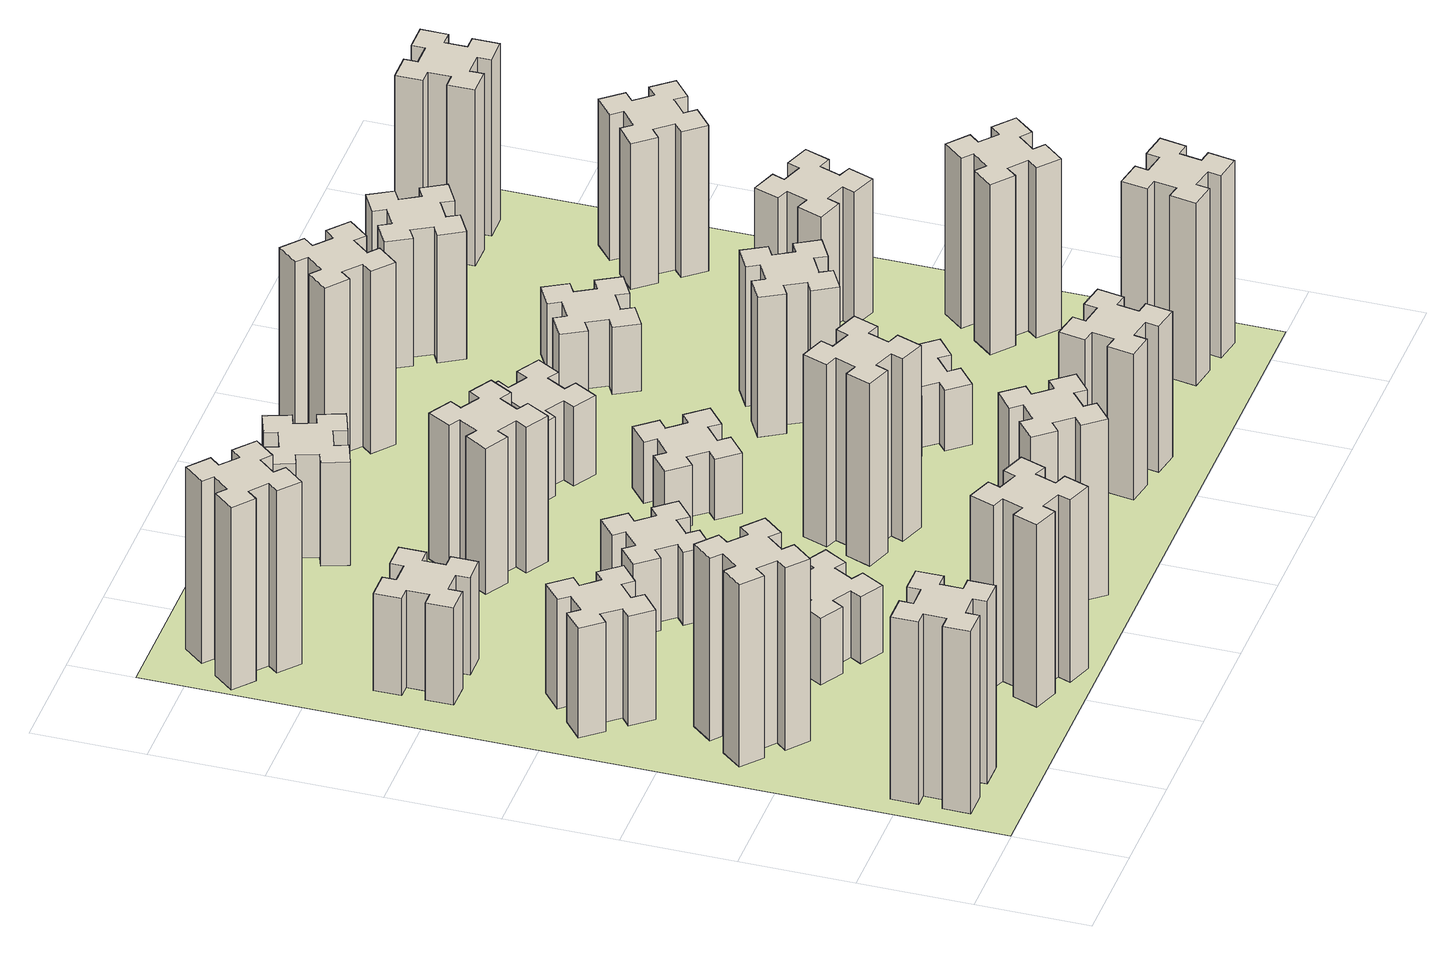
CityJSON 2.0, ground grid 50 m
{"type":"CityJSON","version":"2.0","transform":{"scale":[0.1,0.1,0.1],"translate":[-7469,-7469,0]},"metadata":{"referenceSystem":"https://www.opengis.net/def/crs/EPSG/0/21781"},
"CityObjects":{
"building1":{"type":"Building","attributes":{"class":"1000","function":"1000","usage":"1000","yearOfConstruction":2016,"roofType":"1000","measuredHeight":90,"storeysAboveGround":30,"storeysBelowGround":0},"geometry":[{"type":"Solid","lod":"1","boundaries":[[[[0,1,2,3,4,5,6,7,8,9,10,11,12,13,14,15,16,17,18,19]],[[17,16,20,21]],[[16,15,22,20]],[[15,14,23,22]],[[14,13,24,23]],[[13,12,25,24]],[[12,11,26,25]],[[11,10,27,26]],[[10,9,28,27]],[[9,8,29,28]],[[8,7,30,29]],[[7,6,31,30]],[[6,5,32,31]],[[5,4,33,32]],[[4,3,34,33]],[[3,2,35,34]],[[2,1,36,35]],[[1,0,37,36]],[[0,19,38,37]],[[19,18,39,38]],[[18,17,21,39]],[[24,25,26,27,28,29,30,31,32,33,34,35,36,37,38,39,21,20,22,23]]]]}]},
"building2":{"type":"Building","attributes":{"class":"1000","function":"1000","usage":"1000","yearOfConstruction":2016,"roofType":"1000","measuredHeight":90,"storeysAboveGround":30,"storeysBelowGround":0},"geometry":[{"type":"Solid","lod":"1","boundaries":[[[[40,41,42,43,44,45,46,47,48,49,50,51,52,53,54,55,56,57,58,59]],[[57,56,60,61]],[[56,55,62,60]],[[55,54,63,62]],[[54,53,64,63]],[[53,52,65,64]],[[52,51,66,65]],[[51,50,67,66]],[[50,49,68,67]],[[49,48,69,68]],[[48,47,70,69]],[[47,46,71,70]],[[46,45,72,71]],[[45,44,73,72]],[[44,43,74,73]],[[43,42,75,74]],[[42,41,76,75]],[[41,40,77,76]],[[40,59,78,77]],[[59,58,79,78]],[[58,57,61,79]],[[64,65,66,67,68,69,70,71,72,73,74,75,76,77,78,79,61,60,62,63]]]]}]},
"building3":{"type":"Building","attributes":{"class":"1000","function":"1000","usage":"1000","yearOfConstruction":2016,"roofType":"1000","measuredHeight":54,"storeysAboveGround":30,"storeysBelowGround":0},"geometry":[{"type":"Solid","lod":"1","boundaries":[[[[80,81,82,83,84,85,86,87,88,89,90,91,92,93,94,95,96,97,98,99]],[[97,96,100,101]],[[96,95,102,100]],[[95,94,103,102]],[[94,93,104,103]],[[93,92,105,104]],[[92,91,106,105]],[[91,90,107,106]],[[90,89,108,107]],[[89,88,109,108]],[[88,87,110,109]],[[87,86,111,110]],[[86,85,112,111]],[[85,84,113,112]],[[84,83,114,113]],[[83,82,115,114]],[[82,81,116,115]],[[81,80,117,116]],[[80,99,118,117]],[[99,98,119,118]],[[98,97,101,119]],[[104,105,106,107,108,109,110,111,112,113,114,115,116,117,118,119,101,100,102,103]]]]}]},
"building4":{"type":"Building","attributes":{"class":"1000","function":"1000","usage":"1000","yearOfConstruction":2016,"roofType":"1000","measuredHeight":48,"storeysAboveGround":30,"storeysBelowGround":0},"geometry":[{"type":"Solid","lod":"1","boundaries":[[[[120,121,122,123,124,125,126,127,128,129,130,131,132,133,134,135,136,137,138,139]],[[137,136,140,141]],[[136,135,142,140]],[[135,134,143,142]],[[134,133,144,143]],[[133,132,145,144]],[[132,131,146,145]],[[131,130,147,146]],[[130,129,148,147]],[[129,128,149,148]],[[128,127,150,149]],[[127,126,151,150]],[[126,125,152,151]],[[125,124,153,152]],[[124,123,154,153]],[[123,122,155,154]],[[122,121,156,155]],[[121,120,157,156]],[[120,139,158,157]],[[139,138,159,158]],[[138,137,141,159]],[[144,145,146,147,148,149,150,151,152,153,154,155,156,157,158,159,141,140,142,143]]]]}]},
"building5":{"type":"Building","attributes":{"class":"1000","function":"1000","usage":"1000","yearOfConstruction":2016,"roofType":"1000","measuredHeight":90,"storeysAboveGround":30,"storeysBelowGround":0},"geometry":[{"type":"Solid","lod":"1","boundaries":[[[[160,161,162,163,164,165,166,167,168,169,170,171,172,173,174,175,176,177,178,179]],[[177,176,180,181]],[[176,175,182,180]],[[175,174,183,182]],[[174,173,184,183]],[[173,172,185,184]],[[172,171,186,185]],[[171,170,187,186]],[[170,169,188,187]],[[169,168,189,188]],[[168,167,190,189]],[[167,166,191,190]],[[166,165,192,191]],[[165,164,193,192]],[[164,163,194,193]],[[163,162,195,194]],[[162,161,196,195]],[[161,160,197,196]],[[160,179,198,197]],[[179,178,199,198]],[[178,177,181,199]],[[184,185,186,187,188,189,190,191,192,193,194,195,196,197,198,199,181,180,182,183]]]]}]},
"building6":{"type":"Building","attributes":{"class":"1000","function":"1000","usage":"1000","yearOfConstruction":2016,"roofType":"1000","measuredHeight":90,"storeysAboveGround":30,"storeysBelowGround":0},"geometry":[{"type":"Solid","lod":"1","boundaries":[[[[200,201,202,203,204,205,206,207,208,209,210,211,212,213,214,215,216,217,218,219]],[[217,216,220,221]],[[216,215,222,220]],[[215,214,223,222]],[[214,213,224,223]],[[213,212,225,224]],[[212,211,226,225]],[[211,210,227,226]],[[210,209,228,227]],[[209,208,229,228]],[[208,207,230,229]],[[207,206,231,230]],[[206,205,232,231]],[[205,204,233,232]],[[204,203,234,233]],[[203,202,235,234]],[[202,201,236,235]],[[201,200,237,236]],[[200,219,238,237]],[[219,218,239,238]],[[218,217,221,239]],[[224,225,226,227,228,229,230,231,232,233,234,235,236,237,238,239,221,220,222,223]]]]}]},
"building7":{"type":"Building","attributes":{"class":"1000","function":"1000","usage":"1000","yearOfConstruction":2016,"roofType":"1000","measuredHeight":33,"storeysAboveGround":30,"storeysBelowGround":0},"geometry":[{"type":"Solid","lod":"1","boundaries":[[[[240,241,242,243,244,245,246,247,248,249,250,251,252,253,254,255,256,257,258,259]],[[257,256,260,261]],[[256,255,262,260]],[[255,254,263,262]],[[254,253,264,263]],[[253,252,265,264]],[[252,251,266,265]],[[251,250,267,266]],[[250,249,268,267]],[[249,248,269,268]],[[248,247,270,269]],[[247,246,271,270]],[[246,245,272,271]],[[245,244,273,272]],[[244,243,274,273]],[[243,242,275,274]],[[242,241,276,275]],[[241,240,277,276]],[[240,259,278,277]],[[259,258,279,278]],[[258,257,261,279]],[[264,265,266,267,268,269,270,271,272,273,274,275,276,277,278,279,261,260,262,263]]]]}]},
"building8":{"type":"Building","attributes":{"class":"1000","function":"1000","usage":"1000","yearOfConstruction":2016,"roofType":"1000","measuredHeight":36,"storeysAboveGround":30,"storeysBelowGround":0},"geometry":[{"type":"Solid","lod":"1","boundaries":[[[[280,281,282,283,284,285,286,287,288,289,290,291,292,293,294,295,296,297,298,299]],[[297,296,300,301]],[[296,295,302,300]],[[295,294,303,302]],[[294,293,304,303]],[[293,292,305,304]],[[292,291,306,305]],[[291,290,307,306]],[[290,289,308,307]],[[289,288,309,308]],[[288,287,310,309]],[[287,286,311,310]],[[286,285,312,311]],[[285,284,313,312]],[[284,283,314,313]],[[283,282,315,314]],[[282,281,316,315]],[[281,280,317,316]],[[280,299,318,317]],[[299,298,319,318]],[[298,297,301,319]],[[304,305,306,307,308,309,310,311,312,313,314,315,316,317,318,319,301,300,302,303]]]]}]},
"building9":{"type":"Building","attributes":{"class":"1000","function":"1000","usage":"1000","yearOfConstruction":2016,"roofType":"1000","measuredHeight":87,"storeysAboveGround":30,"storeysBelowGround":0},"geometry":[{"type":"Solid","lod":"1","boundaries":[[[[320,321,322,323,324,325,326,327,328,329,330,331,332,333,334,335,336,337,338,339]],[[337,336,340,341]],[[336,335,342,340]],[[335,334,343,342]],[[334,333,344,343]],[[333,332,345,344]],[[332,331,346,345]],[[331,330,347,346]],[[330,329,348,347]],[[329,328,349,348]],[[328,327,350,349]],[[327,326,351,350]],[[326,325,352,351]],[[325,324,353,352]],[[324,323,354,353]],[[323,322,355,354]],[[322,321,356,355]],[[321,320,357,356]],[[320,339,358,357]],[[339,338,359,358]],[[338,337,341,359]],[[344,345,346,347,348,349,350,351,352,353,354,355,356,357,358,359,341,340,342,343]]]]}]},
"building10":{"type":"Building","attributes":{"class":"1000","function":"1000","usage":"1000","yearOfConstruction":2016,"roofType":"1000","measuredHeight":72,"storeysAboveGround":30,"storeysBelowGround":0},"geometry":[{"type":"Solid","lod":"1","boundaries":[[[[360,361,362,363,364,365,366,367,368,369,370,371,372,373,374,375,376,377,378,379]],[[377,376,380,381]],[[376,375,382,380]],[[375,374,383,382]],[[374,373,384,383]],[[373,372,385,384]],[[372,371,386,385]],[[371,370,387,386]],[[370,369,388,387]],[[369,368,389,388]],[[368,367,390,389]],[[367,366,391,390]],[[366,365,392,391]],[[365,364,393,392]],[[364,363,394,393]],[[363,362,395,394]],[[362,361,396,395]],[[361,360,397,396]],[[360,379,398,397]],[[379,378,399,398]],[[378,377,381,399]],[[384,385,386,387,388,389,390,391,392,393,394,395,396,397,398,399,381,380,382,383]]]]}]},
"building11":{"type":"Building","attributes":{"class":"1000","function":"1000","usage":"1000","yearOfConstruction":2016,"roofType":"1000","measuredHeight":51,"storeysAboveGround":30,"storeysBelowGround":0},"geometry":[{"type":"Solid","lod":"1","boundaries":[[[[400,401,402,403,404,405,406,407,408,409,410,411,412,413,414,415,416,417,418,419]],[[417,416,420,421]],[[416,415,422,420]],[[415,414,423,422]],[[414,413,424,423]],[[413,412,425,424]],[[412,411,426,425]],[[411,410,427,426]],[[410,409,428,427]],[[409,408,429,428]],[[408,407,430,429]],[[407,406,431,430]],[[406,405,432,431]],[[405,404,433,432]],[[404,403,434,433]],[[403,402,435,434]],[[402,401,436,435]],[[401,400,437,436]],[[400,419,438,437]],[[419,418,439,438]],[[418,417,421,439]],[[424,425,426,427,428,429,430,431,432,433,434,435,436,437,438,439,421,420,422,423]]]]}]},
"building12":{"type":"Building","attributes":{"class":"1000","function":"1000","usage":"1000","yearOfConstruction":2016,"roofType":"1000","measuredHeight":90,"storeysAboveGround":30,"storeysBelowGround":0},"geometry":[{"type":"Solid","lod":"1","boundaries":[[[[440,441,442,443,444,445,446,447,448,449,450,451,452,453,454,455,456,457,458,459]],[[457,456,460,461]],[[456,455,462,460]],[[455,454,463,462]],[[454,453,464,463]],[[453,452,465,464]],[[452,451,466,465]],[[451,450,467,466]],[[450,449,468,467]],[[449,448,469,468]],[[448,447,470,469]],[[447,446,471,470]],[[446,445,472,471]],[[445,444,473,472]],[[444,443,474,473]],[[443,442,475,474]],[[442,441,476,475]],[[441,440,477,476]],[[440,459,478,477]],[[459,458,479,478]],[[458,457,461,479]],[[464,465,466,467,468,469,470,471,472,473,474,475,476,477,478,479,461,460,462,463]]]]}]},
"building13":{"type":"Building","attributes":{"class":"1000","function":"1000","usage":"1000","yearOfConstruction":2016,"roofType":"1000","measuredHeight":30,"storeysAboveGround":30,"storeysBelowGround":0},"geometry":[{"type":"Solid","lod":"1","boundaries":[[[[480,481,482,483,484,485,486,487,488,489,490,491,492,493,494,495,496,497,498,499]],[[497,496,500,501]],[[496,495,502,500]],[[495,494,503,502]],[[494,493,504,503]],[[493,492,505,504]],[[492,491,506,505]],[[491,490,507,506]],[[490,489,508,507]],[[489,488,509,508]],[[488,487,510,509]],[[487,486,511,510]],[[486,485,512,511]],[[485,484,513,512]],[[484,483,514,513]],[[483,482,515,514]],[[482,481,516,515]],[[481,480,517,516]],[[480,499,518,517]],[[499,498,519,518]],[[498,497,501,519]],[[504,505,506,507,508,509,510,511,512,513,514,515,516,517,518,519,501,500,502,503]]]]}]},
"building14":{"type":"Building","attributes":{"class":"1000","function":"1000","usage":"1000","yearOfConstruction":2016,"roofType":"1000","measuredHeight":39,"storeysAboveGround":30,"storeysBelowGround":0},"geometry":[{"type":"Solid","lod":"1","boundaries":[[[[520,521,522,523,524,525,526,527,528,529,530,531,532,533,534,535,536,537,538,539]],[[537,536,540,541]],[[536,535,542,540]],[[535,534,543,542]],[[534,533,544,543]],[[533,532,545,544]],[[532,531,546,545]],[[531,530,547,546]],[[530,529,548,547]],[[529,528,549,548]],[[528,527,550,549]],[[527,526,551,550]],[[526,525,552,551]],[[525,524,553,552]],[[524,523,554,553]],[[523,522,555,554]],[[522,521,556,555]],[[521,520,557,556]],[[520,539,558,557]],[[539,538,559,558]],[[538,537,541,559]],[[544,545,546,547,548,549,550,551,552,553,554,555,556,557,558,559,541,540,542,543]]]]}]},
"building15":{"type":"Building","attributes":{"class":"1000","function":"1000","usage":"1000","yearOfConstruction":2016,"roofType":"1000","measuredHeight":72,"storeysAboveGround":30,"storeysBelowGround":0},"geometry":[{"type":"Solid","lod":"1","boundaries":[[[[560,561,562,563,564,565,566,567,568,569,570,571,572,573,574,575,576,577,578,579]],[[577,576,580,581]],[[576,575,582,580]],[[575,574,583,582]],[[574,573,584,583]],[[573,572,585,584]],[[572,571,586,585]],[[571,570,587,586]],[[570,569,588,587]],[[569,568,589,588]],[[568,567,590,589]],[[567,566,591,590]],[[566,565,592,591]],[[565,564,593,592]],[[564,563,594,593]],[[563,562,595,594]],[[562,561,596,595]],[[561,560,597,596]],[[560,579,598,597]],[[579,578,599,598]],[[578,577,581,599]],[[584,585,586,587,588,589,590,591,592,593,594,595,596,597,598,599,581,580,582,583]]]]}]},
"building16":{"type":"Building","attributes":{"class":"1000","function":"1000","usage":"1000","yearOfConstruction":2016,"roofType":"1000","measuredHeight":90,"storeysAboveGround":30,"storeysBelowGround":0},"geometry":[{"type":"Solid","lod":"1","boundaries":[[[[600,601,602,603,604,605,606,607,608,609,610,611,612,613,614,615,616,617,618,619]],[[617,616,620,621]],[[616,615,622,620]],[[615,614,623,622]],[[614,613,624,623]],[[613,612,625,624]],[[612,611,626,625]],[[611,610,627,626]],[[610,609,628,627]],[[609,608,629,628]],[[608,607,630,629]],[[607,606,631,630]],[[606,605,632,631]],[[605,604,633,632]],[[604,603,634,633]],[[603,602,635,634]],[[602,601,636,635]],[[601,600,637,636]],[[600,619,638,637]],[[619,618,639,638]],[[618,617,621,639]],[[624,625,626,627,628,629,630,631,632,633,634,635,636,637,638,639,621,620,622,623]]]]}]},
"building17":{"type":"Building","attributes":{"class":"1000","function":"1000","usage":"1000","yearOfConstruction":2016,"roofType":"1000","measuredHeight":30,"storeysAboveGround":30,"storeysBelowGround":0},"geometry":[{"type":"Solid","lod":"1","boundaries":[[[[640,641,642,643,644,645,646,647,648,649,650,651,652,653,654,655,656,657,658,659]],[[657,656,660,661]],[[656,655,662,660]],[[655,654,663,662]],[[654,653,664,663]],[[653,652,665,664]],[[652,651,666,665]],[[651,650,667,666]],[[650,649,668,667]],[[649,648,669,668]],[[648,647,670,669]],[[647,646,671,670]],[[646,645,672,671]],[[645,644,673,672]],[[644,643,674,673]],[[643,642,675,674]],[[642,641,676,675]],[[641,640,677,676]],[[640,659,678,677]],[[659,658,679,678]],[[658,657,661,679]],[[664,665,666,667,668,669,670,671,672,673,674,675,676,677,678,679,661,660,662,663]]]]}]},
"building18":{"type":"Building","attributes":{"class":"1000","function":"1000","usage":"1000","yearOfConstruction":2016,"roofType":"1000","measuredHeight":69,"storeysAboveGround":30,"storeysBelowGround":0},"geometry":[{"type":"Solid","lod":"1","boundaries":[[[[680,681,682,683,684,685,686,687,688,689,690,691,692,693,694,695,696,697,698,699]],[[697,696,700,701]],[[696,695,702,700]],[[695,694,703,702]],[[694,693,704,703]],[[693,692,705,704]],[[692,691,706,705]],[[691,690,707,706]],[[690,689,708,707]],[[689,688,709,708]],[[688,687,710,709]],[[687,686,711,710]],[[686,685,712,711]],[[685,684,713,712]],[[684,683,714,713]],[[683,682,715,714]],[[682,681,716,715]],[[681,680,717,716]],[[680,699,718,717]],[[699,698,719,718]],[[698,697,701,719]],[[704,705,706,707,708,709,710,711,712,713,714,715,716,717,718,719,701,700,702,703]]]]}]},
"building19":{"type":"Building","attributes":{"class":"1000","function":"1000","usage":"1000","yearOfConstruction":2016,"roofType":"1000","measuredHeight":33,"storeysAboveGround":30,"storeysBelowGround":0},"geometry":[{"type":"Solid","lod":"1","boundaries":[[[[720,721,722,723,724,725,726,727,728,729,730,731,732,733,734,735,736,737,738,739]],[[737,736,740,741]],[[736,735,742,740]],[[735,734,743,742]],[[734,733,744,743]],[[733,732,745,744]],[[732,731,746,745]],[[731,730,747,746]],[[730,729,748,747]],[[729,728,749,748]],[[728,727,750,749]],[[727,726,751,750]],[[726,725,752,751]],[[725,724,753,752]],[[724,723,754,753]],[[723,722,755,754]],[[722,721,756,755]],[[721,720,757,756]],[[720,739,758,757]],[[739,738,759,758]],[[738,737,741,759]],[[744,745,746,747,748,749,750,751,752,753,754,755,756,757,758,759,741,740,742,743]]]]}]},
"building20":{"type":"Building","attributes":{"class":"1000","function":"1000","usage":"1000","yearOfConstruction":2016,"roofType":"1000","measuredHeight":90,"storeysAboveGround":30,"storeysBelowGround":0},"geometry":[{"type":"Solid","lod":"1","boundaries":[[[[760,761,762,763,764,765,766,767,768,769,770,771,772,773,774,775,776,777,778,779]],[[777,776,780,781]],[[776,775,782,780]],[[775,774,783,782]],[[774,773,784,783]],[[773,772,785,784]],[[772,771,786,785]],[[771,770,787,786]],[[770,769,788,787]],[[769,768,789,788]],[[768,767,790,789]],[[767,766,791,790]],[[766,765,792,791]],[[765,764,793,792]],[[764,763,794,793]],[[763,762,795,794]],[[762,761,796,795]],[[761,760,797,796]],[[760,779,798,797]],[[779,778,799,798]],[[778,777,781,799]],[[784,785,786,787,788,789,790,791,792,793,794,795,796,797,798,799,781,780,782,783]]]]}]},
"building21":{"type":"Building","attributes":{"class":"1000","function":"1000","usage":"1000","yearOfConstruction":2016,"roofType":"1000","measuredHeight":63,"storeysAboveGround":30,"storeysBelowGround":0},"geometry":[{"type":"Solid","lod":"1","boundaries":[[[[800,801,802,803,804,805,806,807,808,809,810,811,812,813,814,815,816,817,818,819]],[[817,816,820,821]],[[816,815,822,820]],[[815,814,823,822]],[[814,813,824,823]],[[813,812,825,824]],[[812,811,826,825]],[[811,810,827,826]],[[810,809,828,827]],[[809,808,829,828]],[[808,807,830,829]],[[807,806,831,830]],[[806,805,832,831]],[[805,804,833,832]],[[804,803,834,833]],[[803,802,835,834]],[[802,801,836,835]],[[801,800,837,836]],[[800,819,838,837]],[[819,818,839,838]],[[818,817,821,839]],[[824,825,826,827,828,829,830,831,832,833,834,835,836,837,838,839,821,820,822,823]]]]}]},
"building22":{"type":"Building","attributes":{"class":"1000","function":"1000","usage":"1000","yearOfConstruction":2016,"roofType":"1000","measuredHeight":84,"storeysAboveGround":30,"storeysBelowGround":0},"geometry":[{"type":"Solid","lod":"1","boundaries":[[[[840,841,842,843,844,845,846,847,848,849,850,851,852,853,854,855,856,857,858,859]],[[857,856,860,861]],[[856,855,862,860]],[[855,854,863,862]],[[854,853,864,863]],[[853,852,865,864]],[[852,851,866,865]],[[851,850,867,866]],[[850,849,868,867]],[[849,848,869,868]],[[848,847,870,869]],[[847,846,871,870]],[[846,845,872,871]],[[845,844,873,872]],[[844,843,874,873]],[[843,842,875,874]],[[842,841,876,875]],[[841,840,877,876]],[[840,859,878,877]],[[859,858,879,878]],[[858,857,861,879]],[[864,865,866,867,868,869,870,871,872,873,874,875,876,877,878,879,861,860,862,863]]]]}]},
"building23":{"type":"Building","attributes":{"class":"1000","function":"1000","usage":"1000","yearOfConstruction":2016,"roofType":"1000","measuredHeight":66,"storeysAboveGround":30,"storeysBelowGround":0},"geometry":[{"type":"Solid","lod":"1","boundaries":[[[[880,881,882,883,884,885,886,887,888,889,890,891,892,893,894,895,896,897,898,899]],[[897,896,900,901]],[[896,895,902,900]],[[895,894,903,902]],[[894,893,904,903]],[[893,892,905,904]],[[892,891,906,905]],[[891,890,907,906]],[[890,889,908,907]],[[889,888,909,908]],[[888,887,910,909]],[[887,886,911,910]],[[886,885,912,911]],[[885,884,913,912]],[[884,883,914,913]],[[883,882,915,914]],[[882,881,916,915]],[[881,880,917,916]],[[880,899,918,917]],[[899,898,919,918]],[[898,897,901,919]],[[904,905,906,907,908,909,910,911,912,913,914,915,916,917,918,919,901,900,902,903]]]]}]},
"building24":{"type":"Building","attributes":{"class":"1000","function":"1000","usage":"1000","yearOfConstruction":2016,"roofType":"1000","measuredHeight":72,"storeysAboveGround":30,"storeysBelowGround":0},"geometry":[{"type":"Solid","lod":"1","boundaries":[[[[920,921,922,923,924,925,926,927,928,929,930,931,932,933,934,935,936,937,938,939]],[[937,936,940,941]],[[936,935,942,940]],[[935,934,943,942]],[[934,933,944,943]],[[933,932,945,944]],[[932,931,946,945]],[[931,930,947,946]],[[930,929,948,947]],[[929,928,949,948]],[[928,927,950,949]],[[927,926,951,950]],[[926,925,952,951]],[[925,924,953,952]],[[924,923,954,953]],[[923,922,955,954]],[[922,921,956,955]],[[921,920,957,956]],[[920,939,958,957]],[[939,938,959,958]],[[938,937,941,959]],[[944,945,946,947,948,949,950,951,952,953,954,955,956,957,958,959,941,940,942,943]]]]}]},
"building25":{"type":"Building","attributes":{"class":"1000","function":"1000","usage":"1000","yearOfConstruction":2016,"roofType":"1000","measuredHeight":87,"storeysAboveGround":30,"storeysBelowGround":0},"geometry":[{"type":"Solid","lod":"1","boundaries":[[[[960,961,962,963,964,965,966,967,968,969,970,971,972,973,974,975,976,977,978,979]],[[977,976,980,981]],[[976,975,982,980]],[[975,974,983,982]],[[974,973,984,983]],[[973,972,985,984]],[[972,971,986,985]],[[971,970,987,986]],[[970,969,988,987]],[[969,968,989,988]],[[968,967,990,989]],[[967,966,991,990]],[[966,965,992,991]],[[965,964,993,992]],[[964,963,994,993]],[[963,962,995,994]],[[962,961,996,995]],[[961,960,997,996]],[[960,979,998,997]],[[979,978,999,998]],[[978,977,981,999]],[[984,985,986,987,988,989,990,991,992,993,994,995,996,997,998,999,981,980,982,983]]]]}]},
"landuse1":{"type":"LandUse","attributes":{"name":"plot1","function":"1010"},"geometry":[{"type":"MultiSurface","lod":"1","boundaries":[[[1000,1001,1002,1003]]]}]}
},
"vertices":[
[165,425,0],[165,325,0],[105,325,0],[105,205,0],[225,205,0],[225,265,0],[325,265,0],[325,205,0],[445,205,0],[445,325,0],[385,325,0],[385,425,0],[445,425,0],[445,545,0],[325,545,0],[325,485,0],[225,485,0],[225,545,0],[105,545,0],[105,425,0],[225,485,900],[225,545,900],[325,485,900],[325,545,900],[445,545,900],[445,425,900],[385,425,900],[385,325,900],[445,325,900],[445,205,900],[325,205,900],[325,265,900],[225,265,900],[225,205,900],[105,205,900],[105,325,900],[165,325,900],[165,425,900],[105,425,900],[105,545,900],
[484,1267,0],[408,1332,0],[446,1378,0],[354,1455,0],[277,1363,0],[323,1324,0],[259,1248,0],[213,1286,0],[136,1194,0],[228,1117,0],[266,1163,0],[343,1099,0],[304,1053,0],[396,976,0],[473,1068,0],[427,1106,0],[492,1183,0],[538,1144,0],[615,1236,0],[523,1313,0],[492,1183,900],[538,1144,900],[427,1106,900],[473,1068,900],[396,976,900],[304,1053,900],[343,1099,900],[266,1163,900],[228,1117,900],[136,1194,900],[213,1286,900],[259,1248,900],[323,1324,900],[277,1363,900],[354,1455,900],[446,1378,900],[408,1332,900],[484,1267,900],[523,1313,900],[615,1236,900],
[408,1739,0],[484,1803,0],[523,1757,0],[615,1834,0],[538,1926,0],[492,1888,0],[427,1964,0],[473,2003,0],[396,2095,0],[304,2018,0],[343,1972,0],[266,1907,0],[228,1953,0],[136,1876,0],[213,1784,0],[259,1823,0],[323,1746,0],[277,1708,0],[354,1616,0],[446,1693,0],[323,1746,540],[277,1708,540],[259,1823,540],[213,1784,540],[136,1876,540],[228,1953,540],[266,1907,540],[343,1972,540],[304,2018,540],[396,2095,540],[473,2003,540],[427,1964,540],[492,1888,540],[538,1926,540],[615,1834,540],[523,1757,540],[484,1803,540],[408,1739,540],[446,1693,540],[354,1616,540],
[485,2545,0],[485,2645,0],[545,2645,0],[545,2765,0],[425,2765,0],[425,2705,0],[325,2705,0],[325,2765,0],[205,2765,0],[205,2645,0],[265,2645,0],[265,2545,0],[205,2545,0],[205,2425,0],[325,2425,0],[325,2485,0],[425,2485,0],[425,2425,0],[545,2425,0],[545,2545,0],[425,2485,480],[425,2425,480],[325,2485,480],[325,2425,480],[205,2425,480],[205,2545,480],[265,2545,480],[265,2645,480],[205,2645,480],[205,2765,480],[325,2765,480],[325,2705,480],[425,2705,480],[425,2765,480],[545,2765,480],[545,2645,480],[485,2645,480],[485,2545,480],[545,2545,480],[545,2425,480],
[1029,360,0],[995,266,0],[939,287,0],[897,174,0],[1010,133,0],[1031,189,0],[1125,155,0],[1104,99,0],[1217,57,0],[1258,170,0],[1202,191,0],[1236,285,0],[1292,264,0],[1333,377,0],[1220,418,0],[1200,362,0],[1106,396,0],[1127,452,0],[1014,493,0],[973,380,0],[1106,396,900],[1127,452,900],[1200,362,900],[1220,418,900],[1333,377,900],[1292,264,900],[1236,285,900],[1202,191,900],[1258,170,900],[1217,57,900],[1104,99,900],[1125,155,900],[1031,189,900],[1010,133,900],[897,174,900],[939,287,900],[995,266,900],[1029,360,900],[973,380,900],[1014,493,900],
[384,3387,0],[308,3452,0],[346,3498,0],[254,3575,0],[177,3483,0],[223,3444,0],[159,3368,0],[113,3406,0],[36,3314,0],[128,3237,0],[166,3283,0],[243,3219,0],[204,3173,0],[296,3096,0],[373,3188,0],[327,3226,0],[392,3303,0],[438,3264,0],[515,3356,0],[423,3433,0],[392,3303,900],[438,3264,900],[327,3226,900],[373,3188,900],[296,3096,900],[204,3173,900],[243,3219,900],[166,3283,900],[128,3237,900],[36,3314,900],[113,3406,900],[159,3368,900],[223,3444,900],[177,3483,900],[254,3575,900],[346,3498,900],[308,3452,900],[384,3387,900],[423,3433,900],[515,3356,900],
[1086,1017,0],[1136,1104,0],[1188,1074,0],[1248,1178,0],[1144,1238,0],[1114,1186,0],[1027,1236,0],[1057,1288,0],[953,1348,0],[893,1244,0],[945,1214,0],[895,1127,0],[843,1157,0],[783,1053,0],[887,993,0],[917,1045,0],[1004,995,0],[974,943,0],[1078,883,0],[1138,987,0],[1004,995,330],[974,943,330],[917,1045,330],[887,993,330],[783,1053,330],[843,1157,330],[895,1127,330],[945,1214,330],[893,1244,330],[953,1348,330],[1057,1288,330],[1027,1236,330],[1114,1186,330],[1144,1238,330],[1248,1178,330],[1188,1074,330],[1136,1104,330],[1086,1017,330],[1138,987,330],[1078,883,330],
[1083,1972,0],[1006,1907,0],[968,1953,0],[876,1876,0],[953,1784,0],[999,1823,0],[1063,1746,0],[1017,1708,0],[1094,1616,0],[1186,1693,0],[1148,1739,0],[1224,1803,0],[1263,1757,0],[1355,1834,0],[1278,1926,0],[1232,1888,0],[1167,1964,0],[1213,2003,0],[1136,2095,0],[1044,2018,0],[1167,1964,360],[1213,2003,360],[1232,1888,360],[1278,1926,360],[1355,1834,360],[1263,1757,360],[1224,1803,360],[1148,1739,360],[1186,1693,360],[1094,1616,360],[1017,1708,360],[1063,1746,360],[999,1823,360],[953,1784,360],[876,1876,360],[968,1953,360],[1006,1907,360],[1083,1972,360],[1044,2018,360],[1136,2095,360],
[1639,343,0],[1703,266,0],[1657,228,0],[1734,136,0],[1826,213,0],[1788,259,0],[1864,323,0],[1903,277,0],[1995,354,0],[1918,446,0],[1872,408,0],[1807,484,0],[1853,523,0],[1776,615,0],[1684,538,0],[1723,492,0],[1646,427,0],[1608,473,0],[1516,396,0],[1593,304,0],[1646,427,870],[1608,473,870],[1723,492,870],[1684,538,870],[1776,615,870],[1853,523,870],[1807,484,870],[1872,408,870],[1918,446,870],[1995,354,870],[1903,277,870],[1864,323,870],[1788,259,870],[1826,213,870],[1734,136,870],[1657,228,870],[1703,266,870],[1639,343,870],[1593,304,870],[1516,396,870],
[1314,2666,0],[1227,2716,0],[1257,2768,0],[1153,2828,0],[1093,2724,0],[1145,2694,0],[1095,2607,0],[1043,2637,0],[983,2533,0],[1087,2473,0],[1117,2525,0],[1204,2475,0],[1174,2423,0],[1278,2363,0],[1338,2467,0],[1286,2497,0],[1336,2584,0],[1388,2554,0],[1448,2658,0],[1344,2718,0],[1336,2584,720],[1388,2554,720],[1286,2497,720],[1338,2467,720],[1278,2363,720],[1174,2423,720],[1204,2475,720],[1117,2525,720],[1087,2473,720],[983,2533,720],[1043,2637,720],[1095,2607,720],[1145,2694,720],[1093,2724,720],[1153,2828,720],[1257,2768,720],[1227,2716,720],[1314,2666,720],[1344,2718,720],[1448,2658,720],
[1125,3456,0],[1031,3422,0],[1010,3478,0],[897,3437,0],[939,3324,0],[995,3345,0],[1029,3251,0],[973,3230,0],[1014,3117,0],[1127,3159,0],[1106,3215,0],[1200,3249,0],[1220,3193,0],[1333,3234,0],[1292,3347,0],[1236,3326,0],[1202,3420,0],[1258,3440,0],[1217,3553,0],[1104,3512,0],[1202,3420,510],[1258,3440,510],[1236,3326,510],[1292,3347,510],[1333,3234,510],[1220,3193,510],[1200,3249,510],[1106,3215,510],[1127,3159,510],[1014,3117,510],[973,3230,510],[1029,3251,510],[995,3345,510],[939,3324,510],[897,3437,510],[1010,3478,510],[1031,3422,510],[1125,3456,510],[1104,3512,510],[1217,3553,510],
[1769,1300,0],[1735,1206,0],[1679,1227,0],[1637,1114,0],[1750,1073,0],[1771,1129,0],[1865,1095,0],[1844,1039,0],[1957,997,0],[1998,1110,0],[1942,1131,0],[1976,1225,0],[2032,1204,0],[2073,1317,0],[1960,1358,0],[1940,1302,0],[1846,1336,0],[1867,1392,0],[1754,1433,0],[1713,1320,0],[1846,1336,900],[1867,1392,900],[1940,1302,900],[1960,1358,900],[2073,1317,900],[2032,1204,900],[1976,1225,900],[1942,1131,900],[1998,1110,900],[1957,997,900],[1844,1039,900],[1865,1095,900],[1771,1129,900],[1750,1073,900],[1637,1114,900],[1679,1227,900],[1735,1206,900],[1769,1300,900],[1713,1320,900],[1754,1433,900],
[1972,1988,0],[1907,2064,0],[1953,2103,0],[1876,2195,0],[1784,2118,0],[1823,2072,0],[1746,2007,0],[1708,2053,0],[1616,1976,0],[1693,1884,0],[1739,1923,0],[1803,1846,0],[1757,1808,0],[1834,1716,0],[1926,1793,0],[1888,1839,0],[1964,1903,0],[2003,1857,0],[2095,1934,0],[2018,2026,0],[1964,1903,300],[2003,1857,300],[1888,1839,300],[1926,1793,300],[1834,1716,300],[1757,1808,300],[1803,1846,300],[1739,1923,300],[1693,1884,300],[1616,1976,300],[1708,2053,300],[1746,2007,300],[1823,2072,300],[1784,2118,300],[1876,2195,300],[1953,2103,300],[1907,2064,300],[1972,1988,300],[2018,2026,300],[2095,1934,300],
[1926,2497,0],[1976,2584,0],[2028,2554,0],[2088,2658,0],[1984,2718,0],[1954,2666,0],[1867,2716,0],[1897,2768,0],[1793,2828,0],[1733,2724,0],[1785,2694,0],[1735,2607,0],[1683,2637,0],[1623,2533,0],[1727,2473,0],[1757,2525,0],[1844,2475,0],[1814,2423,0],[1918,2363,0],[1978,2467,0],[1844,2475,390],[1814,2423,390],[1757,2525,390],[1727,2473,390],[1623,2533,390],[1683,2637,390],[1735,2607,390],[1785,2694,390],[1733,2724,390],[1793,2828,390],[1897,2768,390],[1867,2716,390],[1954,2666,390],[1984,2718,390],[2088,2658,390],[2028,2554,390],[1976,2584,390],[1926,2497,390],[1978,2467,390],[1918,2363,390],
[2496,444,0],[2478,345,0],[2419,356,0],[2398,237,0],[2517,217,0],[2527,276,0],[2625,258,0],[2615,199,0],[2733,178,0],[2754,297,0],[2695,307,0],[2712,405,0],[2771,395,0],[2792,513,0],[2674,534,0],[2664,475,0],[2565,492,0],[2576,551,0],[2457,572,0],[2437,454,0],[2565,492,720],[2576,551,720],[2664,475,720],[2674,534,720],[2792,513,720],[2771,395,720],[2712,405,720],[2695,307,720],[2754,297,720],[2733,178,720],[2615,199,720],[2625,258,720],[2527,276,720],[2517,217,720],[2398,237,720],[2419,356,720],[2478,345,720],[2496,444,720],[2437,454,720],[2457,572,720],
[1803,3544,0],[1739,3468,0],[1693,3506,0],[1616,3414,0],[1708,3337,0],[1746,3383,0],[1823,3319,0],[1784,3273,0],[1876,3196,0],[1953,3288,0],[1907,3326,0],[1972,3403,0],[2018,3364,0],[2095,3456,0],[2003,3533,0],[1964,3487,0],[1888,3552,0],[1926,3598,0],[1834,3675,0],[1757,3583,0],[1888,3552,900],[1926,3598,900],[1964,3487,900],[2003,3533,900],[2095,3456,900],[2018,3364,900],[1972,3403,900],[1907,3326,900],[1953,3288,900],[1876,3196,900],[1784,3273,900],[1823,3319,900],[1746,3383,900],[1708,3337,900],[1616,3414,900],[1693,3506,900],[1739,3468,900],[1803,3544,900],[1757,3583,900],[1834,3675,900],
[2563,1332,0],[2486,1267,0],[2448,1313,0],[2356,1236,0],[2433,1144,0],[2479,1183,0],[2543,1106,0],[2497,1068,0],[2574,976,0],[2666,1053,0],[2628,1099,0],[2704,1163,0],[2743,1117,0],[2835,1194,0],[2758,1286,0],[2712,1248,0],[2647,1324,0],[2693,1363,0],[2616,1455,0],[2524,1378,0],[2647,1324,300],[2693,1363,300],[2712,1248,300],[2758,1286,300],[2835,1194,300],[2743,1117,300],[2704,1163,300],[2628,1099,300],[2666,1053,300],[2574,976,300],[2497,1068,300],[2543,1106,300],[2479,1183,300],[2433,1144,300],[2356,1236,300],[2448,1313,300],[2486,1267,300],[2563,1332,300],[2524,1378,300],[2616,1455,300],
[2475,1744,0],[2525,1657,0],[2473,1627,0],[2533,1523,0],[2637,1583,0],[2607,1635,0],[2694,1685,0],[2724,1633,0],[2828,1693,0],[2768,1797,0],[2716,1767,0],[2666,1854,0],[2718,1884,0],[2658,1988,0],[2554,1928,0],[2584,1876,0],[2497,1826,0],[2467,1878,0],[2363,1818,0],[2423,1714,0],[2497,1826,690],[2467,1878,690],[2584,1876,690],[2554,1928,690],[2658,1988,690],[2718,1884,690],[2666,1854,690],[2716,1767,690],[2768,1797,690],[2828,1693,690],[2724,1633,690],[2694,1685,690],[2607,1635,690],[2637,1583,690],[2533,1523,690],[2473,1627,690],[2525,1657,690],[2475,1744,690],[2423,1714,690],[2363,1818,690],
[2475,2584,0],[2525,2497,0],[2473,2467,0],[2533,2363,0],[2637,2423,0],[2607,2475,0],[2694,2525,0],[2724,2473,0],[2828,2533,0],[2768,2637,0],[2716,2607,0],[2666,2694,0],[2718,2724,0],[2658,2828,0],[2554,2768,0],[2584,2716,0],[2497,2666,0],[2467,2718,0],[2363,2658,0],[2423,2554,0],[2497,2666,330],[2467,2718,330],[2584,2716,330],[2554,2768,330],[2658,2828,330],[2718,2724,330],[2666,2694,330],[2716,2607,330],[2768,2637,330],[2828,2533,330],[2724,2473,330],[2694,2525,330],[2607,2475,330],[2637,2423,330],[2533,2363,330],[2473,2467,330],[2525,2497,330],[2475,2584,330],[2423,2554,330],[2363,2658,330],
[3504,475,0],[3405,492,0],[3416,551,0],[3297,572,0],[3277,454,0],[3336,444,0],[3318,345,0],[3259,356,0],[3238,237,0],[3357,217,0],[3367,276,0],[3465,258,0],[3455,199,0],[3573,178,0],[3594,297,0],[3535,307,0],[3552,405,0],[3611,395,0],[3632,513,0],[3514,534,0],[3552,405,900],[3611,395,900],[3535,307,900],[3594,297,900],[3573,178,900],[3455,199,900],[3465,258,900],[3367,276,900],[3357,217,900],[3238,237,900],[3259,356,900],[3318,345,900],[3336,444,900],[3277,454,900],[3297,572,900],[3416,551,900],[3405,492,900],[3504,475,900],[3514,534,900],[3632,513,900],
[2716,3347,0],[2666,3434,0],[2718,3464,0],[2658,3568,0],[2554,3508,0],[2584,3456,0],[2497,3406,0],[2467,3458,0],[2363,3398,0],[2423,3294,0],[2475,3324,0],[2525,3237,0],[2473,3207,0],[2533,3103,0],[2637,3163,0],[2607,3215,0],[2694,3265,0],[2724,3213,0],[2828,3273,0],[2768,3377,0],[2694,3265,630],[2724,3213,630],[2607,3215,630],[2637,3163,630],[2533,3103,630],[2473,3207,630],[2525,3237,630],[2475,3324,630],[2423,3294,630],[2363,3398,630],[2467,3458,630],[2497,3406,630],[2584,3456,630],[2554,3508,630],[2658,3568,630],[2718,3464,630],[2666,3434,630],[2716,3347,630],[2768,3377,630],[2828,3273,630],
[3487,1006,0],[3552,1083,0],[3598,1044,0],[3675,1136,0],[3583,1213,0],[3544,1167,0],[3468,1232,0],[3506,1278,0],[3414,1355,0],[3337,1263,0],[3383,1224,0],[3319,1148,0],[3273,1186,0],[3196,1094,0],[3288,1017,0],[3326,1063,0],[3403,999,0],[3364,953,0],[3456,876,0],[3533,968,0],[3403,999,840],[3364,953,840],[3326,1063,840],[3288,1017,840],[3196,1094,840],[3273,1186,840],[3319,1148,840],[3383,1224,840],[3337,1263,840],[3414,1355,840],[3506,1278,840],[3468,1232,840],[3544,1167,840],[3583,1213,840],[3675,1136,840],[3598,1044,840],[3552,1083,840],[3487,1006,840],[3533,968,840],[3456,876,840],
[3320,1942,0],[3226,1976,0],[3247,2032,0],[3134,2073,0],[3093,1960,0],[3149,1940,0],[3115,1846,0],[3059,1867,0],[3017,1754,0],[3130,1713,0],[3151,1769,0],[3245,1735,0],[3224,1679,0],[3337,1637,0],[3378,1750,0],[3322,1771,0],[3356,1865,0],[3412,1844,0],[3453,1957,0],[3340,1998,0],[3356,1865,660],[3412,1844,660],[3322,1771,660],[3378,1750,660],[3337,1637,660],[3224,1679,660],[3245,1735,660],[3151,1769,660],[3130,1713,660],[3017,1754,660],[3059,1867,660],[3115,1846,660],[3149,1940,660],[3093,1960,660],[3134,2073,660],[3247,2032,660],[3226,1976,660],[3320,1942,660],[3340,1998,660],[3453,1957,660],
[3319,2563,0],[3383,2486,0],[3337,2448,0],[3414,2356,0],[3506,2433,0],[3468,2479,0],[3544,2543,0],[3583,2497,0],[3675,2574,0],[3598,2666,0],[3552,2628,0],[3487,2704,0],[3533,2743,0],[3456,2835,0],[3364,2758,0],[3403,2712,0],[3326,2647,0],[3288,2693,0],[3196,2616,0],[3273,2524,0],[3326,2647,720],[3288,2693,720],[3403,2712,720],[3364,2758,720],[3456,2835,720],[3533,2743,720],[3487,2704,720],[3552,2628,720],[3598,2666,720],[3675,2574,720],[3583,2497,720],[3544,2543,720],[3468,2479,720],[3506,2433,720],[3414,2356,720],[3337,2448,720],[3383,2486,720],[3319,2563,720],[3273,2524,720],[3196,2616,720],
[3285,3325,0],[3385,3325,0],[3385,3265,0],[3505,3265,0],[3505,3385,0],[3445,3385,0],[3445,3485,0],[3505,3485,0],[3505,3605,0],[3385,3605,0],[3385,3545,0],[3285,3545,0],[3285,3605,0],[3165,3605,0],[3165,3485,0],[3225,3485,0],[3225,3385,0],[3165,3385,0],[3165,3265,0],[3285,3265,0],[3225,3385,870],[3165,3385,870],[3225,3485,870],[3165,3485,870],[3165,3605,870],[3285,3605,870],[3285,3545,870],[3385,3545,870],[3385,3605,870],[3505,3605,870],[3505,3485,870],[3445,3485,870],[3445,3385,870],[3505,3385,870],[3505,3265,870],[3385,3265,870],[3385,3325,870],[3285,3325,870],[3285,3265,870],[3165,3265,870],
[5,3705,0],[3705,3705,0],[3705,5,0],[5,5,0]
]}
